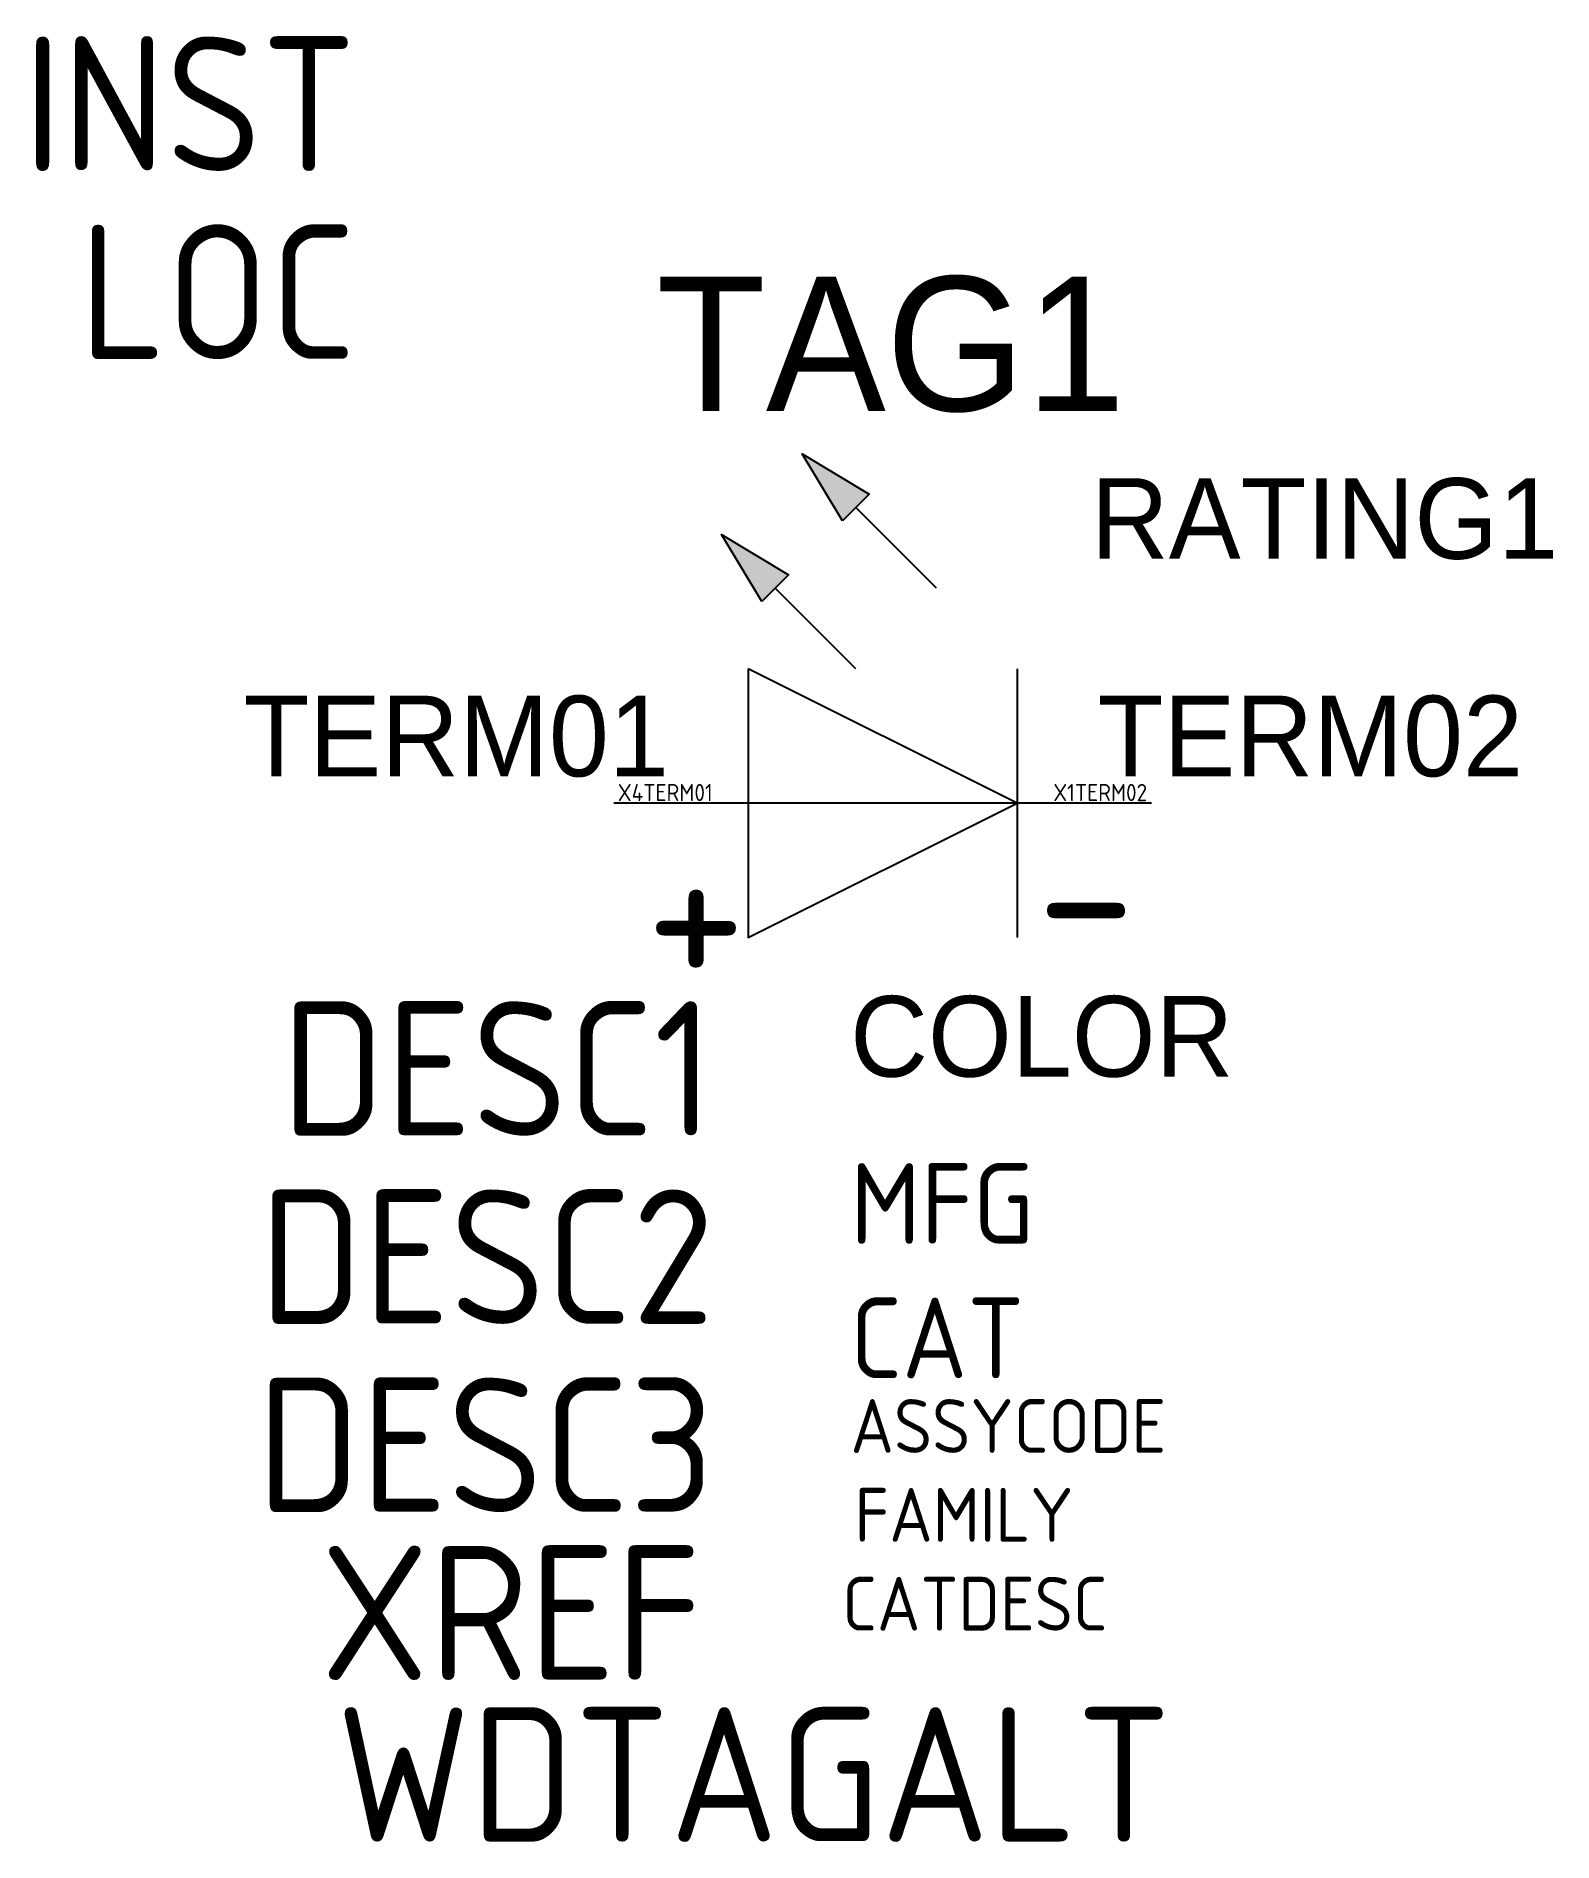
# Model space of a CAD drawing. Extents: x -19.3 to 9, y -21.8 to 11.8.
import ezdxf
from ezdxf.enums import TextEntityAlignment as Align

# ---------------------------------------------------------------- set-up
doc = ezdxf.new("R2010")
doc.units = 0
doc.header["$MEASUREMENT"] = 0
doc.styles.add('WD_IEC', font='isocp2.shx', dxfattribs={"width": 0.9, "height": 4})

msp = doc.modelspace()

# ---------------------------------------------------------------- linework, layer by layer
for p, q in [((-2.5, 1.5), (-4, 3)), ((-4, 0), (-5.5, 1.5)), ((-1, 0), (-1, -5)), ((1.5, -2.5), (-8.5, -2.5)), ((-8.5, -2.5), (-8.5, -2.5))]:
    msp.add_line(p, q)
for points in [[(-4.25, 2.75), (-5, 4), (-3.75, 3.25)], [(-5.75, 1.25), (-6.5, 2.5), (-5.25, 1.75)], [(-6, 0), (-6, -5), (-1, -2.5)]]:
    msp.add_lwpolyline(points, close=True)
for points in [[(-5, 4), (-4.25, 2.75), (-3.75, 3.25)], [(-6.5, 2.5), (-5.75, 1.25), (-5.25, 1.75)]]:
    msp.add_solid(points)

# ---------------------------------------------------------------- texts
at = {"style": 'WD_IEC'}
msp.add_text('+', height=3, rotation=90, dxfattribs=at).set_placement((-7.288, -5.751), align=Align.MIDDLE_LEFT)
msp.add_text('-', height=3, dxfattribs=at).set_placement((-0.634, -4.187), align=Align.MIDDLE_LEFT)
for tag, p in [('INST', (-13.293, 9.26)), ('LOC', (-13.293, 5.76)), ('DESC1', (-6.632, -8.686)), ('DESC2', (-6.632, -12.186)), ('DESC3', (-6.632, -15.686))]:
    msp.add_attdef(tag, text='', height=2.5, dxfattribs=at).set_placement(p, align=Align.RIGHT)
for tag, p, s, height in [('TAG1', (-7.714, 4.796), 'H', 2.5), ('TERM02', (0.499, -2), '', 1.5)]:
    msp.add_attdef(tag, p, s, height=height)
msp.add_attdef('RATING1', text='', height=1.5).set_placement((4.721, 2.045), align=Align.CENTER)
msp.add_attdef('TERM01', text='', height=1.5).set_placement((-7.479, -2.001), align=Align.RIGHT)
for tag, p, s, height, flags in [('X4TERM01', (-8.429, -2.463), '', 0.32, 1), ('MFG', (-4.106, -10.696), '', 1.5, 9), ('CAT', (-4.106, -13.196), '', 1.5, 9), ('ASSYCODE', (-4.098, -14.585), '', 1, 1), ('FAMILY', (-4.022, -16.238), 'LT_SUPER', 1, 1), ('CATDESC', (-4.251, -17.891), '', 1, 1)]:
    msp.add_attdef(tag, p, s, height=height, dxfattribs=dict(at, flags=flags))
at = {"style": 'WD_IEC', "flags": 1}
msp.add_attdef('X1TERM02', text='', height=0.32, dxfattribs=at).set_placement((1.421, -2.463), align=Align.RIGHT)
at = {"lineweight": 13}
msp.add_attdef('COLOR', text='Зл', height=1.5, dxfattribs=at).set_placement((-4.106, -6.837), align=Align.MIDDLE_LEFT)
at = {"lineweight": 15, "style": 'WD_IEC'}
for tag, p in [('XREF', (-6.861, -18.81)), ('WDTAGALT', (1.87, -21.816))]:
    msp.add_attdef(tag, text='', height=2.5, dxfattribs=at).set_placement(p, align=Align.RIGHT)

doc.saveas('drawing.dxf')
